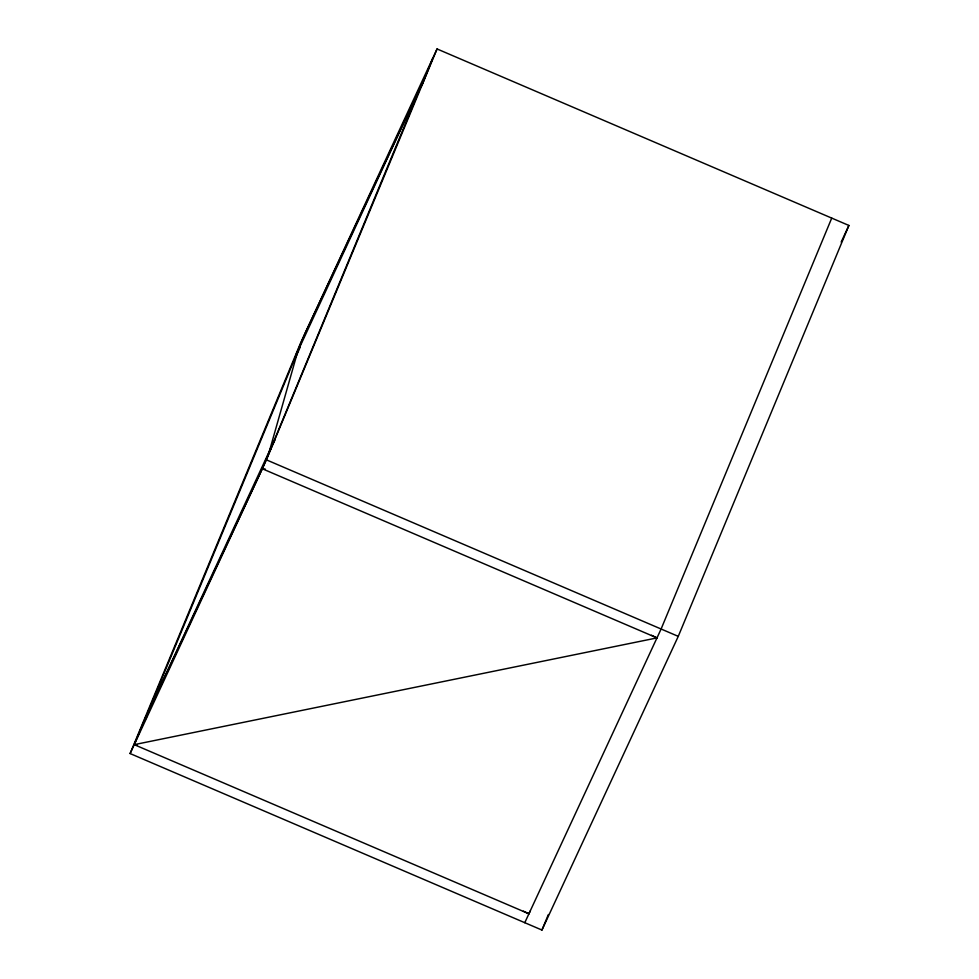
<?xml version="1.0" encoding="UTF-8"?>
<svg xmlns="http://www.w3.org/2000/svg" width="979" height="979" viewBox="0 0 979 979"><rect width="100%" height="100%" fill="white"/><g stroke="black" fill="none" stroke-linecap="round" stroke-linejoin="round"><path stroke-width="1.47" d="M295.842 357.09L300.1 347.349M421.814 85.638L432.926 57.847M267.34 456.96L421.716 84.316M130.109 753.549L300.737 342.638L437.062 48.95L848.891 225.451L678.263 636.362L541.938 930.05L130.109 753.549L266.435 459.861L437.062 48.95M145.443 718.194L297.787 351.302L269.384 451.197L274.842 440.293M831.734 218.097L661.106 629.007L524.781 922.695M541.938 930.05L548.387 914.521M146.52 717.399L143.375 722.637L262.299 468.757L271.44 446.754L143.375 722.637L134.245 744.652L528.917 913.799L530.19 911.021M841.169 242.07L848.891 225.451M651.463 635.261L656.982 637.904L134.245 744.652L137.244 745.007M265.309 469.112L262.299 468.757L656.982 637.904M266.435 459.861L678.263 636.362M523.398 911.155L528.917 913.799M304.861 333.741L295.719 355.756L423.785 79.862L304.861 333.741"/></g></svg>
